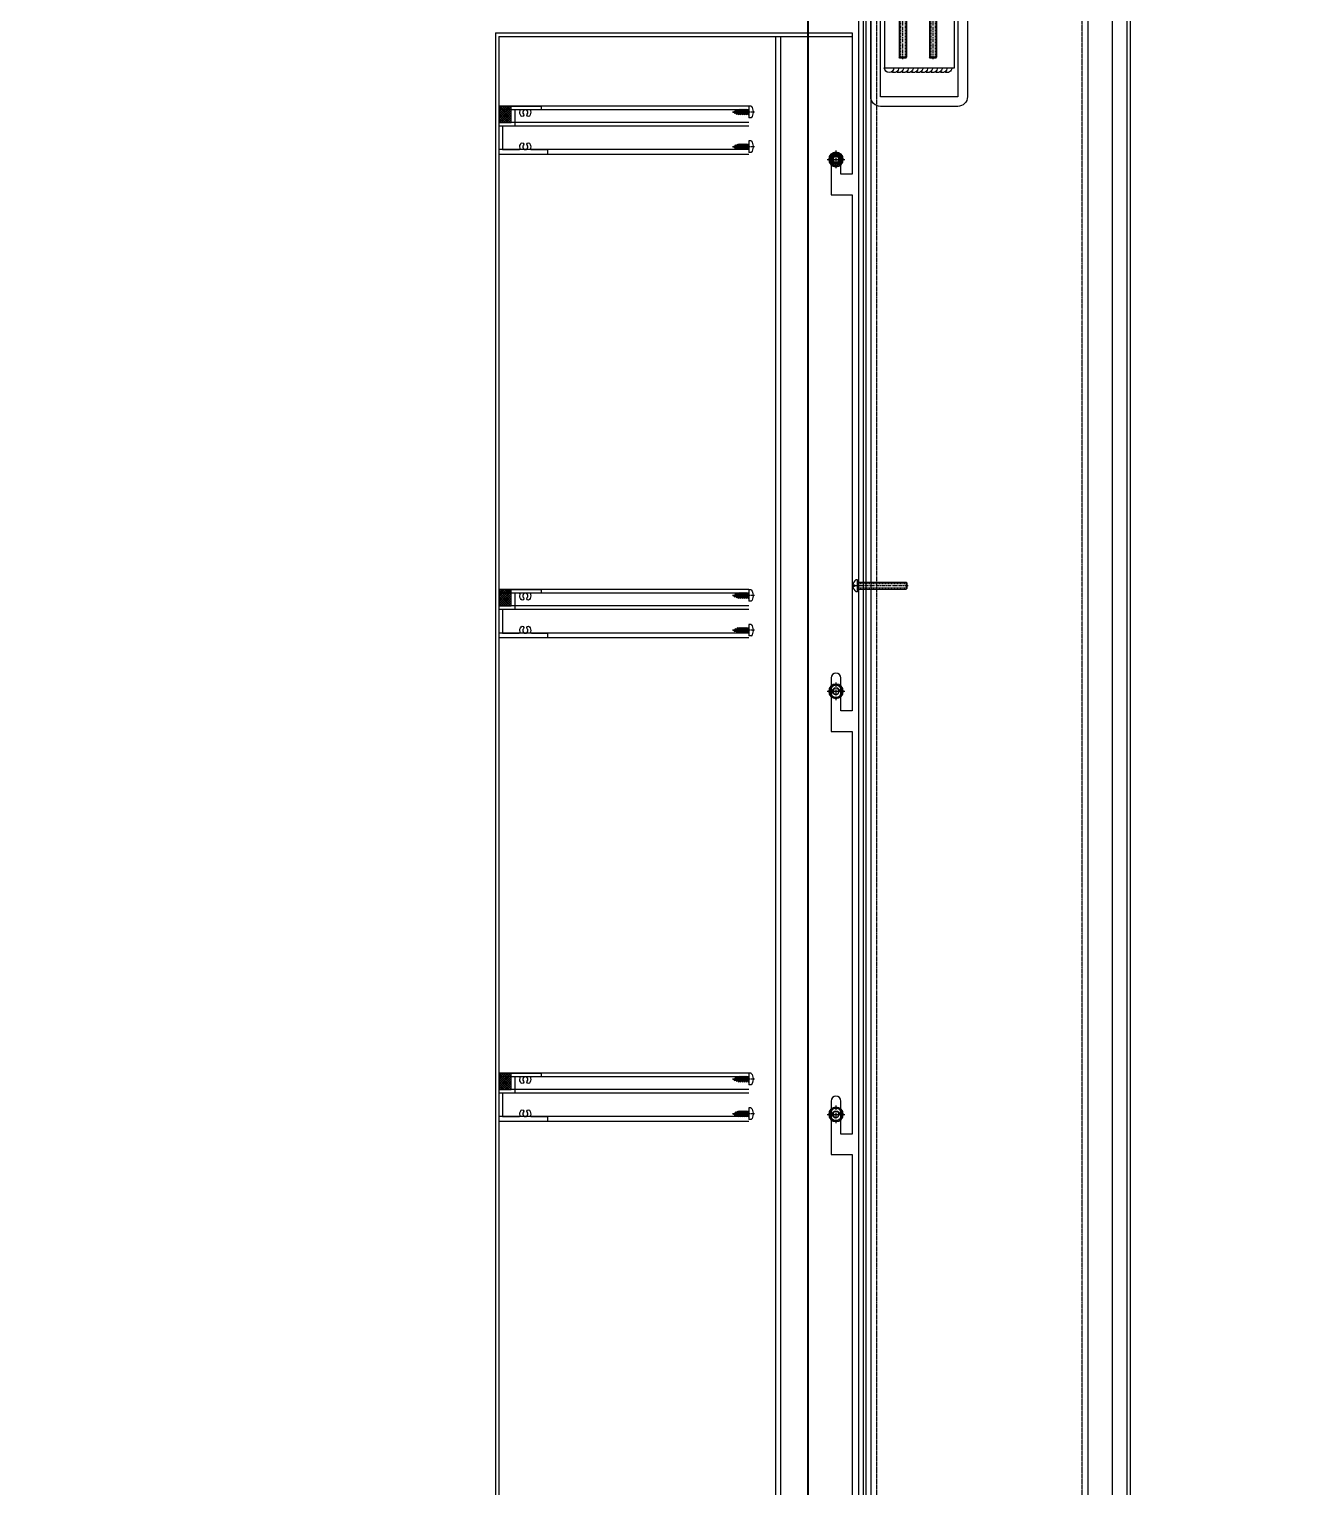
# Model space of a CAD drawing. Header units: millimetres. Extents: x 0 to 119933, y -45162 to 41221.
# Drawn here: x 40081 to 41129, y 3938 to 5144 of the extents above; entities that cross this region are included whole.
import ezdxf

# ---------------------------------------------------------------- set-up
doc = ezdxf.new("R2010")
doc.units = ezdxf.units.MM
for name, pattern in [('CENTER', [2, 1.25, -0.25, 0.25, -0.25]), ('CENTER2', [28.575, 19.05, -3.175, 3.175, -3.175]), ('DASHED', [0.75, 0.5, -0.25]), ('HIDDEN', [0.375, 0.25, -0.125])]:
    doc.linetypes.add(name, pattern=pattern)
for name, color, linetype in [('CW', 4, 'Continuous'), ('F-Alum', 4, 'Continuous'), ('F-dashed line', 8, 'DASHED'), ('F-seslants', 8, 'Continuous'), ('F-SSTEEL', 3, 'Continuous'), ('F-steel', 3, 'Continuous'), ('F_MISC', 8, 'Continuous'), ('Hatch', 8, 'Continuous'), ('HIDDEN', 1, 'HIDDEN'), ('WELDING VW', 8, 'Continuous'), ('中心线', 1, 'CENTER2'), ('其他', 4, 'Continuous'), ('虚线', 8, 'HIDDEN'), ('螺栓钉类', 241, 'Continuous')]:
    doc.layers.add(name, color=color, linetype=linetype)

# ---------------------------------------------------------------- blocks, each defined once
blk = doc.blocks.new('*U75')
at = {"layer": '中心线', "color": 1, "linetype": 'CENTER', "ltscale": 2.357948}
blk.add_line((0, 40.9), (0, -5), dxfattribs=at)
at = {"layer": '虚线', "linetype": 'HIDDEN', "ltscale": 0.5}
for p, q in [((-1.9, 0), (-1.9, 40)), ((1.9, 0), (1.9, 40))]:
    blk.add_line(p, q, dxfattribs=at)
at = {"layer": '螺栓钉类', "color": 241, "linetype": 'Continuous'}
for p, q in [((-2.4, 40), (-3, 39.4)), ((3, 39.4), (-3, 39.4)), ((-3, 0), (-3, 39.4)), ((2.4, 40), (-2.4, 40)), ((2.4, 40), (3, 39.4)), ((3, 0), (3, 39.4)), ((-0.9, -1), (0.5, 0)), ((0.2, -1), (1.7, 0))]:
    blk.add_line(p, q, dxfattribs=at)
blk.add_lwpolyline([(4.4, 0), (4.4, -1), (-4.4, -1), (-4.4, 0)], close=True, dxfattribs=at)
blk.add_lwpolyline([(-4.7, -1), (4.8, -1), (4.8, -2.3, -0.207256), (0.7, -4.7), (0.7, -3.4), (-0.7, -3.4), (-0.7, -4.7, -0.207256), (-4.7, -2.3)], format="xyb", close=True, dxfattribs=at)
blk = doc.blocks.new('*U74')
at = {"layer": '中心线', "color": 1, "linetype": 'CENTER', "ltscale": 2.880968}
for p, q in [((7.3, 0), (-7.3, 0)), ((0, 7.3), (0, -7.3))]:
    blk.add_line(p, q, dxfattribs=at)
at = {"layer": '螺栓钉类', "linetype": 'ByBlock'}
blk.add_lwpolyline([(5, 2.9), (0, 5.8), (-5, 2.9), (-5, -2.9), (0, -5.8), (5, -2.9)], close=True, dxfattribs=at)
for radius in [6, 5, 2.46]:
    blk.add_circle((0, 0), radius, dxfattribs=at)
blk.add_arc((0, 0), 3, 270, 180, dxfattribs=at)
blk = doc.blocks.new('*U375')
at = {"layer": '中心线', "color": 1, "linetype": 'CENTER', "ltscale": 2.357948}
blk.add_line((0, -4.9), (0, 13.4), dxfattribs=at)
at = {"layer": '其他', "color": 4, "linetype": 'Continuous'}
for p, q in [((-2.4, 7.7), (2.4, 8.3)), ((-2.4, 6.1), (2.4, 6.7)), ((-2.4, 4.5), (2.4, 5.1)), ((-2.4, 2.9), (2.4, 3.5)), ((-2.4, 1.3), (2.4, 1.9)), ((-2.2, 9.3), (2, 9.9)), ((-1.9, 0), (1.8, 0.7)), ((-1.8, 8), (1.8, 8.7)), ((-1.8, 7.3), (1.8, 8)), ((-1.8, 6.4), (1.8, 7.1)), ((-1.8, 5.7), (1.8, 6.4)), ((-1.8, 4.8), (1.8, 5.5)), ((-1.8, 4.1), (1.8, 4.8)), ((-1.8, 3.2), (1.8, 3.9)), ((-1.8, 2.5), (1.8, 3.2)), ((-1.8, 1.6), (1.8, 2.3)), ((-1.8, 0.9), (1.8, 1.6)), ((-1.7, 9), (1.4, 9.6)), ((-1.5, 11), (1.3, 11.4)), ((-1.3, 9.8), (1.1, 10.4)), ((-1, 10.7), (0.8, 11.1)), ((-0.6, 11.5), (0.4, 11.9)), ((0, 0), (2.4, 0.3))]:
    blk.add_line(p, q, dxfattribs=at)
at = {"layer": '螺栓钉类', "linetype": 'Continuous'}
for p, q in [((0, 13), (-0.6, 11.5)), ((0, 13), (0.5, 11.9)), ((-2.4, 7.7), (-1.8, 8)), ((-2.4, 7.7), (-1.8, 7.3)), ((-2.4, 6.1), (-1.8, 6.4)), ((-2.4, 6.1), (-1.8, 5.7)), ((-2.4, 4.5), (-1.8, 4.8)), ((-2.4, 4.5), (-1.8, 4.1)), ((-2.4, 2.9), (-1.8, 3.2)), ((-2.4, 2.9), (-1.8, 2.5)), ((-2.4, 1.3), (-1.8, 1.6)), ((-2.4, 1.3), (-1.8, 0.9)), ((-2.2, 9.3), (-1.3, 9.8)), ((-2.2, 9.3), (-1.7, 9)), ((-1.7, 9), (-1.8, 8.7)), ((-1.8, 8), (-1.8, 8.7)), ((-1.8, 6.4), (-1.8, 7.3)), ((-1.8, 4.8), (-1.8, 5.7)), ((-1.8, 3.2), (-1.8, 4.1)), ((-1.8, 1.6), (-1.8, 2.5)), ((-1.8, 0.2), (-1.8, 0.9)), ((-1.5, 11), (-0.6, 11.5)), ((-1.5, 11), (-1, 10.7)), ((-1, 10.7), (-1.3, 9.8)), ((0.5, 11.9), (1.3, 11.4)), ((0.8, 11.1), (1.3, 11.4)), ((0.8, 11.1), (1.1, 10.4)), ((1.1, 10.4), (2, 9.9)), ((1.4, 9.6), (2, 9.9)), ((1.4, 9.6), (1.8, 8.7)), ((1.8, 8.7), (2.4, 8.3)), ((1.8, 8), (2.4, 8.3)), ((1.8, 7.1), (1.8, 8)), ((1.8, 7.1), (2.4, 6.7)), ((1.8, 6.4), (2.4, 6.7)), ((1.8, 5.5), (1.8, 6.4)), ((1.8, 5.5), (2.4, 5.1)), ((1.8, 4.8), (2.4, 5.1)), ((1.8, 3.9), (1.8, 4.8)), ((1.8, 3.9), (2.4, 3.5)), ((1.8, 3.2), (2.4, 3.5)), ((1.8, 2.3), (1.8, 3.2)), ((1.8, 2.3), (2.4, 1.9)), ((1.8, 1.6), (2.4, 1.9)), ((1.8, 0.7), (1.8, 1.6)), ((1.8, 0.7), (2.4, 0.3)), ((2.4, 0.2), (2.4, 0.3)), ((-4.8, -2.1), (-4.8, 0)), ((-4.8, 0), (-2, 0)), ((-2, 0), (2.6, 0)), ((-0.4, -3.3), (0.4, -3.3)), ((-0.4, -3.7), (-0.4, -3.3)), ((0.4, -3.7), (0.4, -3.3)), ((2.6, 0), (4.7, 0)), ((4.7, -2.1), (4.7, 0))]:
    blk.add_line(p, q, dxfattribs=at)
for centre, radius, start, end in [((-2, 0.2), 0.2, 270, 0), ((2.6, 0.2), 0.2, 180, 270), ((0, 4.3), 8, 233.5764, 267.134), ((0, 4.3), 8, 272.866, 306.4236)]:
    blk.add_arc(centre, radius, start, end, dxfattribs=at)
blk = doc.blocks.new('A$C0A0351D0')
at = {"layer": 'F-seslants'}
h = blk.add_hatch(dxfattribs=at)
h.set_pattern_fill('ANSI37', color=256, scale=10)
h.set_pattern_definition([(45, (29520.1611, 76186.4152), (-0.883883476, 0.883883476), []), (135, (29520.1611, 76186.4152), (-0.883883476, -0.883883476), [])])
h.paths.add_polyline_path([(218.8, 0), (228.8, 0), (228.8, -13.5), (218.8, -13.5)])
at = {"layer": 'F-Alum'}
for p, q in [((22.2, 0), (228.8, 0)), ((22.2, -3), (228.8, -3)), ((22.2, -16.5), (228.8, -16.5)), ((22.2, -35.9), (228.1, -35.9)), ((22.2, -40), (228.8, -40))]:
    blk.add_line(p, q, dxfattribs=at)
blk.add_lwpolyline([(218.8, 0), (193.8, 0), (193.8, -3), (202, -3, -0.501863), (202.7, -4, 0.254047), (203.6, -8.2, 1), (205.4, -6.6, -0.455848), (205.9, -3.5), (205.9, -3.4, -0.414214), (206.3, -3), (207.8, -3, -0.414214), (208.2, -3.4), (208.2, -3.5, -0.455848), (208.6, -6.6, 1), (210.5, -8.2, 0.254047), (211.3, -4, -0.501863), (212.1, -3), (215.8, -3), (215.8, -16.5), (225.8, -16.5), (225.8, -35.9), (212.1, -35.9, -0.501863), (211.3, -34.9, 0.254047), (210.5, -30.7, 1), (208.6, -32.3, -0.455848), (208.2, -35.4), (208.2, -35.5, -0.414214), (207.8, -35.9), (206.3, -35.9, -0.414214), (205.9, -35.5), (205.9, -35.4, -0.455848), (205.4, -32.3, 1), (203.6, -30.7, 0.254047), (202.7, -34.9, -0.501863), (202, -35.9), (188.8, -35.9), (188.8, -40), (228.8, -40), (228.8, -13.5), (218.8, -13.5)], format="xyb", close=True, dxfattribs=at)
at = {"layer": 'F-dashed line'}
blk.add_line((22.2, -13.5), (228.8, -13.5), dxfattribs=at)
at = {"layer": 'F-seslants'}
blk.add_lwpolyline([(218.8, 0), (228.8, 0), (228.8, -13.5), (218.8, -13.5)], close=True, dxfattribs=at)
at = {"layer": '螺栓钉类', "rotation": 270}
for p in [(22.2, -4.9), (22.2, -33.6)]:
    blk.add_blockref('*U375', p, dxfattribs=at)
blk = doc.blocks.new('*U96')
at = {"layer": 'WELDING VW'}
for centre, end in [((4, 0), 180), ((8, 0), 120), ((12, 0), 120), ((16, 0), 120), ((20, 0), 120), ((24, 0), 120), ((28, 0), 120), ((32, 0), 120), ((36, 0), 120), ((40, 0), 120), ((44, 0), 120), ((48, 0), 120), ((52, 0), 120)]:
    blk.add_arc(centre, 4, 0, end, dxfattribs=at)

msp = doc.modelspace()

# ---------------------------------------------------------------- hatches: boundary and pattern name
at = {"layer": 'HIDDEN'}
h = msp.add_hatch(dxfattribs=at)
h.set_pattern_fill('ANSI38', color=256)
h.set_pattern_definition([(45, (80340.3778, 81316.42061), (-0.08838834765, 0.08838834765), []), (135, (80340.3778, 81316.42061), (-0.26516504294, 0.08838834765), [0.3125, -0.1875])])
edge = h.paths.add_edge_path()
edge.add_arc((40748.58, 5035.91), 4, 0, 360)
edge = h.paths.add_edge_path(flags=17)
edge.add_arc((40748.58, 5035.91), 3, 0, 360)

# ---------------------------------------------------------------- linework, layer by layer
at = {"layer": 'CW'}
for points in [[(40989.32, 2829.53), (40977.32, 2829.53), (40977.32, 7382.82)], [(41127.17, 2845.44), (41111.41, 2832.53), (40992.32, 2832.53), (40992.32, 7382.82)]]:
    msp.add_lwpolyline(points, dxfattribs=at)
for points, elevation in [([(40666.72, 2004.96), (40126.26, 2860.68), (40080.99, 2860.68), (40080.99, 2919.53), (40771.32, 2919.53), (40771.32, 7370.28)], -1.39), ([(40773.32, 7372.28), (40773.32, 2917.53), (40082.99, 2917.53), (40082.99, 2862.68), (40127.36, 2862.68), (40668.72, 2005.54)], -1.39), ([(40989.32, 7379.82), (40989.32, 2829.53), (41112.48, 2829.53), (41129.07, 2843.12)], -1.11)]:
    msp.add_lwpolyline(points, dxfattribs=dict(at, elevation=elevation))
at = {"layer": 'F-Alum'}
for p, q in [((40724.97, 7322.8, -1.11), (40724.97, 2968.28, -1.11)), ((40725.6, 7322.8, -1.11), (40725.6, 2968.28, -1.11)), ((40767.32, 7322.8, -1.11), (40767.32, 2968.28, -1.11)), ((40466.72, 5140.53, -1.11), (40466.72, 2955.53, -1.11)), ((40466.72, 5140.53, -1.11), (40762.08, 5140.53, -1.11)), ((40469.72, 5137.53, -1.11), (40469.72, 2958.53, -1.11)), ((40469.72, 5137.53, -1.11), (40762.08, 5137.53, -1.11)), ((40698.55, 5137.53, -1.11), (40698.55, 2958.53, -1.11)), ((40702.55, 5137.53, -1.11), (40702.55, 2955.53, -1.11))]:
    msp.add_line(p, q, dxfattribs=at)
at = {"layer": 'F-Alum', "elevation": -1.66}
for points in [[(40762.08, 5140.53), (40762.08, 5023.64), (40752.58, 5023.64), (40752.58, 5035.91, 1), (40744.58, 5035.91), (40744.58, 5006.7), (40762.08, 5006.7), (40762.08, 4696.91)], [(40762.08, 4696.91), (40762.08, 4579.67), (40752.58, 4579.67), (40752.58, 4606.93, 1), (40744.58, 4606.93), (40744.58, 4562.72), (40762.08, 4562.72), (40762.08, 4346.91)], [(40762.08, 4346.91), (40762.08, 4229.67), (40752.58, 4229.67), (40752.58, 4256.93, 1), (40744.58, 4256.93), (40744.58, 4212.72), (40762.08, 4212.72), (40762.08, 3996.91)], [(40762.08, 3996.91), (40762.08, 3879.67), (40752.58, 3879.67), (40752.58, 3906.93, 1), (40744.58, 3906.93), (40744.58, 3862.72), (40762.08, 3862.72), (40762.08, 3646.91)]]:
    msp.add_lwpolyline(points, format="xyb", dxfattribs=at)
at = {"layer": 'F-SSTEEL', "color": 8, "linetype": 'HIDDEN'}
for p, q in [((40782.32, 2848.37, -1.11), (40782.32, 7744.28, -1.11)), ((40952.32, 2848.37, -1.11), (40952.32, 7744.28, -1.11))]:
    msp.add_line(p, q, dxfattribs=at)
at = {"layer": 'F-SSTEEL', "elevation": -1.11}
msp.add_lwpolyline([(40957.32, 2848.37), (40957.32, 7744.28), (40777.32, 7744.28), (40777.32, 2768.37)], dxfattribs=at)
at = {"layer": 'F-steel', "elevation": -1.39}
msp.add_lwpolyline([(40777.32, 5087.8), (40777.32, 5151.8, -0.4142136), (40785.32, 5159.8), (40849.32, 5159.8, -0.4142136), (40857.32, 5151.8), (40857.32, 5087.8, -0.4142136), (40849.32, 5079.8), (40785.32, 5079.8, -0.4142136)], format="xyb", close=True, dxfattribs=at)
for points in [[(40785.32, 5087.8), (40785.32, 5151.8), (40849.32, 5151.8), (40849.32, 5087.8)], [(40788.61, 5151.8), (40788.61, 5111.8), (40846.61, 5111.8), (40846.61, 5151.8)]]:
    msp.add_lwpolyline(points, close=True, dxfattribs=at)
at = {"layer": 'HIDDEN'}
msp.add_line((40466.72, 5140.53, -1.11), (40466.72, 2945.53, -1.11), dxfattribs=at)
for radius in [4, 3]:
    msp.add_circle((40748.58, 5035.91, -1.39), radius, dxfattribs=at)

# ---------------------------------------------------------------- block references
at = {"layer": 'F_MISC', "xscale": -1}
for p, rotation in [((40803.86, 5159.8, -1.39), 180), ((40828.86, 5159.8, -1.39), 180), ((40767.32, 4683.27, -1.39), 270)]:
    msp.add_blockref('*U75', p, dxfattribs=dict(at, rotation=rotation))
at = {"layer": 'Hatch', "xscale": -0.9999, "yscale": 0.9999, "zscale": 0.9999, "rotation": 180}
msp.add_blockref('*U96', (40788.54, 5111.8, -1.33), dxfattribs=at)
at = {"layer": 'HIDDEN', "xscale": -1}
for p in [(40698.55, 5080.01, -1.39), (40698.55, 4680.01, -1.39), (40698.55, 4280.01, -1.39)]:
    msp.add_blockref('A$C0A0351D0', p, dxfattribs=at)
at = {"layer": '螺栓钉类', "xscale": -1}
for p in [(40748.58, 5035.91, -1.39), (40748.58, 4595.91, -1.39), (40748.58, 4245.91, -1.39)]:
    msp.add_blockref('*U74', p, dxfattribs=at)

doc.saveas('drawing.dxf')
